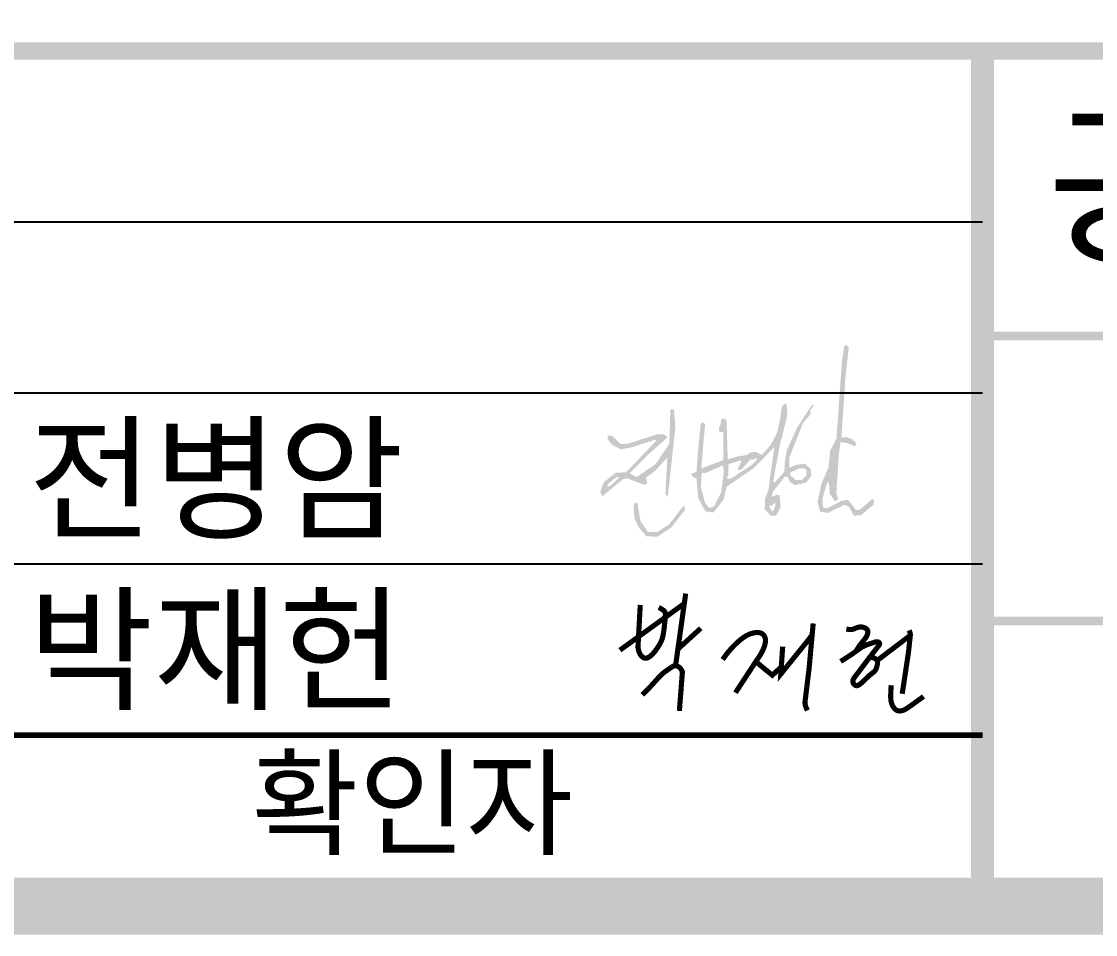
# Model space of a CAD drawing. Header units: millimetres. Extents: x 8286 to 10304, y 723 to 2148.
# Drawn here: x 9623.6 to 9714, y 768.2 to 845.1 of the extents above; entities that cross this region are included whole.
import ezdxf
from ezdxf.enums import TextEntityAlignment as Align

# ---------------------------------------------------------------- set-up
doc = ezdxf.new("R2010")
doc.units = ezdxf.units.MM
for name, color, linetype in [('CX-BORD', 3, 'Continuous'), ('CX-BORD-LIN1', 4, 'Continuous'), ('CX-BORD-LIN2', 3, 'Continuous'), ('CX-BORD-TEX2', 7, 'Continuous'), ('CX-BORD-TEX3', 6, 'Continuous')]:
    doc.layers.add(name, color=color, linetype=linetype)
doc.styles.add('TB_TEXT', font='DotumChe.ttf')
doc.styles.add('TB_WBTXT', font='H2GTRE.TTF')
doc.styles.add('TB_WMTXT', font='DotumChe.ttf')

# ---------------------------------------------------------------- blocks, each defined once
blk = doc.blocks.new('CXBLKA1-KHCA')
at = {"layer": 'CX-BORD-TEX3'}
h = blk.add_hatch(color=256, dxfattribs=at)
h.paths.add_polyline_path([(561.1762670798278, 19.68110483019377), (561.1459455163603, 19.62868491197991), (561.0689864678301, 19.11913372425295), (560.8765887647999, 16.40793686069071), (560.6553315207016, 15.97529907398429), (560.5976121117469, 15.38883448523681), (560.3474951631712, 14.81198410296157), (560.2128168690955, 14.17744864902451), (560.2993958191182, 13.84095259269728), (560.5687525706787, 13.79288172750767), (561.1651853193451, 14.08130691864529), (561.3094835149133, 14.01400764051121), (561.4922613164512, 13.69673999712847), (561.7327583635345, 13.71596832648715), (562.1752730151403, 14.08130691864529), (562.1992967868034, 14.24105251513007), (562.1297877285729, 14.28074841699359), (561.6994939632064, 13.91356165909925), (561.5637858641502, 13.89040579993134), (561.2890598120421, 14.24766849877399), (561.0507431343425, 14.21789657237635), (560.5377004045346, 13.94994956914082), (560.4019924688878, 13.97972149553846), (560.3854427086812, 14.28405632522974), (560.5277706791383, 14.80010254794067), (560.5906597025588, 14.88280225990386), (560.613829334166, 14.80671853158459), (560.640308983178, 14.47591968373182), (560.8091166026471, 14.2212045641983), (560.8885555496834, 14.21789657237635), (560.9348948128976, 14.30059628433954), (560.872005789477, 14.4924596428416), (560.9613744619097, 15.8553507689446), (561.0182601569622, 16.26882383509001), (561.2041425705003, 16.25453367150982), (561.4145370224871, 16.18104143749134), (561.5146274648641, 16.12183936705304), (561.5759073975765, 16.24432642375052), (561.4002383878617, 16.39539380760836), (561.2061853493105, 16.45459587804665), (561.050942820424, 16.4362228822314), (561.194842460875, 18.59868395057286), (561.3098770043441, 19.59860463754732), (561.2338337011505, 19.67391319111024)])
h.paths.add_polyline_path([(559.573842977996, 15.35714794238794), (559.5057175057334, 15.3242793290836), (559.2285174378516, 15.19045703418723), (559.2872463890421, 15.09185119427417), (559.4446395468319, 14.94629019249777), (559.6607616558123, 14.9439424344046), (559.8181548136021, 15.10593774283318), (559.8181548136021, 15.31723605480409), (559.7053955802804, 15.36419121666746)], flags=16)
h.paths.add_polyline_path([(558.6663516051519, 14.102377479148), (558.6121471287794, 14.03139307003943), (558.5467278768092, 14.06314923986393), (558.5224292508177, 14.01084492081848), (558.5859794279913, 13.89129214380845), (558.6401839043639, 13.84085580033501), (558.6887809929378, 13.91931236248896), (558.7355091701244, 14.0706213093235), (558.7317708571221, 14.1714939962704)], flags=16)
h.paths.add_polyline_path([(557.2835540866917, 15.56251107709735), (557.0917384473461, 15.50851063489515), (557.0809320314195, 15.10080682818818), (557.0512141016553, 15.08730671763763), (557.0458108119874, 14.97930574964746), (557.1673840124688, 14.99550584887379), (557.9373482146852, 15.50041050169617), (558.0994459242667, 15.68941221657542), (558.018397069476, 15.70561239938757), (557.9724692707081, 15.65971200679855), (557.8617026495624, 15.67321211734909), (557.5753299312563, 15.34920912979278), (557.4537567307749, 15.28170849345425), (557.4024258057484, 15.33300894698064), (557.5510152911601, 15.60841155327216), (557.4888777867978, 15.63271170211166)], flags=16)
h.paths.add_polyline_path([(556.1401992989491, 15.09517172396689), (556.1610983592766, 15.20308643140622), (556.2795267490867, 15.19264305374756), (556.8960509896556, 15.45720817530945), (556.9273995801467, 15.22745428474785), (556.8333536452642, 14.51034357811134), (556.5790808730983, 14.02298676203642), (556.4153711314424, 13.96728877571881), (556.269077218923, 14.13786366552432), (556.1262665375945, 14.68439956594113)], flags=16)
h.paths.add_polyline_path([(556.2741548339914, 16.89946836980049), (556.1627649700346, 16.9902198187815), (556.1097841019916, 16.88961569302634), (556.0197163648642, 15.95770392767114), (555.9667354968213, 15.2428853109816), (555.7760039143213, 15.15287108880141), (555.8819658138161, 15.02049725232133), (555.9614372792896, 15.03638214947668), (556.0303126365181, 14.30038364205142), (556.2793231411835, 13.85031261473627), (556.5654205149335, 13.80795300043636), (556.9203930825029, 14.26331893774611), (557.0210569278754, 14.71338996506124), (557.9694162960252, 15.35937425030633), (558.700553811063, 16.10596266130659), (558.5363128259935, 14.97813763802142), (558.4939280661955, 14.6074909293115), (558.3720718409241, 14.30038364205142), (558.3614755692699, 13.92444193976111), (558.5628032600149, 13.69675897110622), (558.7588328966373, 13.70205396468661), (558.9177758275843, 13.98268645121635), (558.8859873394404, 14.41157767138156), (558.7853234940679, 14.4327574785315), (558.689957702818, 14.39039786423159), (558.6414410115864, 14.35458260054067), (558.6244340323485, 14.40825697451723), (558.6494970867277, 14.5433374029517), (559.0230515717137, 15.00237844093931), (559.0333774010886, 15.0513270406681), (559.1506689528711, 15.07023381543462), (559.241475463137, 14.88872882782745), (559.4104762323183, 14.76898597669665), (559.8083824512962, 14.85135460528592), (559.9943106194193, 15.09394995025401), (559.9684872218832, 15.34170688585757), (559.7722297927912, 15.52236297602831), (559.4365262784593, 15.47590857672322), (559.2247748762094, 15.37267651325625), (559.2196103274295, 15.72366551232679), (559.7021893277379, 16.94984871078452), (559.9583370574326, 17.24713391367511), (559.9583370574326, 17.39577647332752), (560.0939322407094, 17.58400125814851), (560.0022913629047, 17.56409120296359), (559.5042432276417, 16.79755228124873), (559.1402351099938, 16.00644113889885), (559.068846028548, 15.62422665628029), (559.0484491247909, 15.23691603071161), (558.7119007847291, 14.85979777462894), (558.6558092585444, 14.88527874013685), (558.8845664961675, 16.14445743515106), (559.1496228069674, 17.20798349277558), (559.1324728446516, 17.59077078891638), (559.0581566136318, 17.63647676092276), (558.9552571665553, 17.51078544238745), (558.9152406967578, 17.17941729161625), (558.8066247045156, 16.63665921883179), (558.5779591394717, 16.19102626342331), (558.2635442530765, 15.83109191149282), (558.0177288891259, 15.94535679971589), (557.8004967412322, 15.89393765434628), (557.7604802714347, 15.83109191149282), (557.4060487518327, 15.77395950917418), (557.0630506493809, 15.67112113484914), (557.0230341795834, 17.04229945918288), (556.9315679862477, 17.10514511845054), (556.8286685391712, 17.08229217424025), (556.8172352854303, 16.92232139759659), (556.7543523081513, 16.79662999547545), (556.7543523081513, 16.64237247578082), (556.9029847701911, 16.63094596188277), (556.9087014787661, 15.64826819063884), (556.1369556256924, 15.351179497976), (556.2284218190282, 16.46526192829007)])
h.paths.add_polyline_path([(553.8268071201859, 14.15042059385032), (553.8991676695161, 14.13900202060375), (554.0019957067584, 13.50717474675136), (554.2647788317307, 13.12655583356601), (554.5999223426244, 13.12655583356601), (555.0188516495368, 13.39679526109174), (555.4492063665468, 13.96772358907687), (555.5444177360725, 14.05526592824334), (555.5634599772958, 13.90301831281771), (555.0797869521787, 13.27880344899163), (554.5961139270617, 12.95908356525938), (554.207652108061, 12.9743083017262), (553.9220183263024, 13.31686533195158), (553.792531053302, 13.60994182238465), (553.7582549864184, 14.06287825468383)])
h.paths.add_polyline_path([(553.0075282994576, 14.93907289257209), (552.9887055168331, 14.91684107447936), (552.8501018061843, 14.79200065943977), (552.8415460256113, 14.70991379859946), (552.9459266139672, 14.73898619539435), (553.2590685424447, 15.04681190264913), (553.2299789211778, 15.06904372074185), (553.1238871113435, 15.01944958784041)], flags=16)
h.paths.add_polyline_path([(552.8498210691237, 16.38665675057467), (552.8546288955499, 16.50547999067794), (553.0065748065884, 16.50101366676914), (553.0602027751902, 16.44741752910615), (553.312701086505, 16.20623486782975), (553.5696684769077, 16.22410024705076), (554.6198829437319, 16.56130929029534), (554.8321603602999, 16.54567707302873), (554.9505889135193, 16.45635017692375), (554.8567398867615, 16.35809054941534), (554.302584211209, 15.86679257904498), (553.624000085663, 15.18316676385372), (553.8710601377342, 15.05513763393601), (554.5390372066167, 15.51238466978912), (555.0148564572216, 16.22568996547762), (555.0514580008871, 17.42367716430677), (555.1795631586025, 17.42367716430677), (555.2253151290367, 16.77438639178423), (554.9599542234281, 14.35097721042422), (554.8776008727377, 14.4515715566402), (554.9416535333, 15.73186319016029), (554.5207365164887, 15.27461615430717), (554.2004733770865, 15.03684772241101), (554.237074920752, 14.82651407421654), (554.1547215700615, 14.77164442322731), (553.5324963082039, 15.00941293870928), (553.4043911504887, 14.98197807142176), (552.6632109942751, 14.37841199412595), (552.5900080703534, 14.53387599133115), (552.7181132280687, 14.87223876944329), (553.1298799815206, 15.20145667537872), (553.4958947645384, 15.21974650331793), (554.5481876333854, 16.31713935593109), (554.5115860897199, 16.36286405115782), (553.7063534363533, 16.09766083555995), (553.3128873730295, 16.0245012730457), (553.0017748238054, 16.1891102260134)])
at = {"layer": 'CX-BORD-LIN1', "const_width": 2}
blk.add_lwpolyline([(796, -2.273736754432321e-12), (0, 0), (0, 553.9999999999997), (795.9999999999998, 553.9999999999997)], close=True, dxfattribs=at)
at = {"layer": 'CX-BORD-LIN1'}
for points, const_width in [([(796, 30.00000000000098), (0, 29.99999999999869)], 0.6), ([(566, 1.175719569444789e-12), (566, 30.00000000000032)], 0.8), ([(566, 1.520400558924218e-13), (566, 30.00000000000031)], 0.6), ([(566, 6.000000000000252), (270, 5.9999999999993)], 0.2)]:
    blk.add_lwpolyline(points, dxfattribs=dict(at, const_width=const_width))
at = {"layer": 'CX-BORD-LIN2'}
for points in [[(566, 24.00000000000025), (270, 23.9999999999993)], [(566, 18.00000000000136), (270, 18.00000000000041)], [(566, 12.00000000000136), (270, 12.00000000000041)]]:
    blk.add_lwpolyline(points, dxfattribs=at)
at = {"layer": 'CX-BORD-LIN2', "const_width": 0.3}
for points in [[(686, 19.99999999999755), (566, 19.99999999999739)], [(796, 9.999999999997726), (566, 9.9999999999974)]]:
    blk.add_lwpolyline(points, dxfattribs=at)
at = {"layer": 'CX-BORD-TEX3', "const_width": 0.1800000099812368}
for points in [[(555.5889156895862, 10.96435060604892), (555.2332396379131, 8.429593160482568)], [(553.2817665414984, 8.978111480285975), (555.5400935350624, 10.6140066952172)], [(553.9951493160186, 10.56562832550446), (553.9146195214851, 9.079695154239403), (553.9183685784444, 9.05910849927352), (553.9222167798505, 9.038540184857652), (553.9262633757387, 9.018010060328038), (553.9306076797145, 8.997540989944923), (553.9353487284604, 8.977160337056944), (553.9405844894789, 8.956901371722438), (553.9464104741344, 8.936804496562786), (553.9529177050279, 8.91691796683483), (553.9601897734753, 8.89729861757553), (553.968299575761, 8.878010849959196), (553.9773055282346, 8.859125282829723), (553.9872480811316, 8.84071595745229), (553.9981470621422, 8.822856579961467), (554.010000011396, 8.805615416607566), (554.0227797898767, 8.789049394832205), (554.0364660031698, 8.773224212399896), (554.051059960191, 8.758232537114623), (554.0665792836805, 8.744201888646444), (554.0830517449356, 8.731305154734969), (554.1005058906737, 8.719774472130325), (554.1189542366553, 8.70991727531839), (554.1383630520938, 8.702128890504923), (554.1586035753205, 8.6968862135069), (554.1793913758154, 8.694686705300796), (554.2002755610881, 8.695663999863996), (554.2208473141652, 8.699420903616215), (554.2408719353186, 8.705462271736565), (554.2602549964938, 8.713330217953285), (554.278987304431, 8.722646479214404), (554.2971032208732, 8.733113704419907), (554.3146560223247, 8.7445017747483), (554.3317052742711, 8.756631945241338), (554.3483112380488, 8.769363112307133), (554.3645324845054, 8.782580991722739), (554.3804036961153, 8.796217192251447), (554.3959222798874, 8.810253443265196), (554.4110852937226, 8.824673080827438), (554.4258935161486, 8.839456868441289), (554.4403516047385, 8.854583288277013), (554.4544681907935, 8.870028938759447), (554.4682558408965, 8.88576895578774), (554.4817308998825, 8.901777439644889), (554.4949132285544, 8.918027863819248), (554.5078258548235, 8.934493445045177), (554.5204945604562, 8.95114746038928), (554.5329474264652, 8.967963503174929), (554.5452143581276, 8.98491567518397), (554.5573266082063, 9.00197871826424), (554.5693163124013, 9.019128091687548), (554.5812157852631, 9.03634051231677), (554.5930360740674, 9.053607417441185), (554.6047577272327, 9.070941427034654), (554.616358782652, 9.088356337986284), (554.6278170752773, 9.105865508983356), (554.6391100394828, 9.12348174643887), (554.6502146177006, 9.141217315361814), (554.6611071438308, 9.159083876652971), (554.6717632480866, 9.177092416644541), (554.6821577797743, 9.195253158697255), (554.6922647508034, 9.213575455632622), (554.7020573042171, 9.232067662345457), (554.7115077124761, 9.250736988844096), (554.7205874114295, 9.26958933483877), (554.729267075825, 9.288629107929978), (554.7375167431744, 9.307859029893393), (554.7453059926627, 9.327279938730157), (554.7526091707912, 9.346888786454315), (554.7594362540401, 9.366668494807186), (554.7658132943977, 9.386597915388506), (554.7717670190684, 9.406657926588764), (554.7773245145725, 9.426831362968755), (554.7825130303243, 9.447102894988006), (554.7873598242074, 9.46745883956794), (554.7918921094458, 9.487887180828352), (554.7961369565453, 9.508377220434), (554.8001213112727, 9.528919542611789), (554.803872013719, 9.549505845814224), (554.8074158548477, 9.570128802526256), (554.810779661653, 9.590781923626878), (554.8139904098132, 9.611459425995804), (554.8170753355005, 9.632156023038647), (554.8200558340393, 9.652867892898598), (554.8229378338435, 9.673593688926871), (554.8257252136461, 9.6943324475684), (554.8284222496075, 9.715083128535866), (554.8310336059292, 9.735844760692657), (554.8335642897871, 9.7566163732223), (554.8360196138235, 9.777397020075682), (554.8384051511819, 9.798185783870963), (554.8407266871434, 9.818981780695708), (554.8429901686029, 9.839784163366517), (554.8452016518202, 9.860592123626361), (554.8473672505713, 9.881404893235981), (554.8494930851809, 9.902221744235817), (554.8515852338312, 9.923041988422142), (554.8536496869417, 9.9438649761247), (554.8556923053691, 9.964690094489583), (554.8577187831177, 9.985516765587477), (554.8597346147578, 10.00634444411446), (554.8617450680101, 10.02717261519467), (554.8637551613062, 10.04800079216841), (554.8657696464286, 10.0688285144239), (554.8677929958865, 10.08965534540368), (554.8698293968698, 10.11048089195867), (554.8718788879412, 10.13130554140264), (554.8738480390091, 10.15213787994765), (554.8755484971914, 10.1729937035667), (554.8767798574625, 10.19388212354863), (554.8773207814445, 10.21479920458989), (554.876915504399, 10.23571832968048), (554.8752610496374, 10.2565741731629), (554.8719996243815, 10.27723703141567), (554.8667281237938, 10.29747642360928), (554.8590469834742, 10.31692379500203), (554.8486690806383, 10.33507005637114), (554.8355764290679, 10.35136546159231), (554.8204214199939, 10.36578001803321), (554.8041364687231, 10.3789155790688), (554.787332217056, 10.39138378048267), (554.7701954033471, 10.4033907070658), (554.7527216057058, 10.41490161917648), (554.7349078881086, 10.42587892755876), (554.7167555530757, 10.43628655642863), (554.69827047384, 10.44609090046617), (554.6794652994065, 10.45526645832763), (554.66040102885, 10.46389190054799), (554.6411729823155, 10.47214668748677), (554.6411729823155, 10.47214668748677)], [(556.1179580801688, 9.746059589680613), (555.3155756184858, 9.016367948406355)], [(560.0604019243835, 9.916356367127833), (560.0238043161005, 9.51559589233841), (559.9159503822518, 8.334546207650078), (559.8531209397477, 7.818422636566197), (559.7902914972435, 7.302299065467764), (559.789768671915, 7.298746157651863), (559.7892463046153, 7.295193182256867), (559.7887248536861, 7.291640072562245), (559.7882047777455, 7.288086760974352), (559.7876865361757, 7.284533181180109), (559.7871705892246, 7.280979267230236), (559.786657398239, 7.277424953990362), (559.7861474258459, 7.273870177155572), (559.7856411362297, 7.270314873541452), (559.7851389953064, 7.26675898115684), (559.7846414709272, 7.263202439436668), (559.7841490331336, 7.259645189329262), (559.783662154339, 7.256087173558285), (559.7831813094961, 7.252528336724595), (559.782706976366, 7.248968625509974), (559.7822396356858, 7.245407988895408), (559.7817797755049, 7.241846410757375), (559.7813278754181, 7.238283786089255), (559.7808844297904, 7.234720099102219), (559.7804499331467, 7.231155309865812), (559.7800248839046, 7.22758938172376), (559.7796097845564, 7.224022281555904), (559.7792051418144, 7.22045398001103), (559.7788114667926, 7.216884451739702), (559.7784292750655, 7.21331367561254), (559.7780590869368, 7.209741635040359), (559.7777014274177, 7.206168318236109), (559.7773568264308, 7.20259371843315), (559.7770258188827, 7.1990178342636), (559.7767089447368, 7.195440669947516), (559.7764067490932, 7.191862235758549), (559.7761197822181, 7.18828254818402), (559.7758485996162, 7.184701630361474), (559.775593762002, 7.181119512311511), (559.7753558353286, 7.177536231447107), (559.7751353907076, 7.173951832762782), (559.7749330044096, 7.17036636931482), (559.7747492577471, 7.166779902570511), (559.7745847369949, 7.163192502742845), (559.7744400331865, 7.159604249227073), (559.774315742048, 7.156015231066363), (559.7742124636641, 7.152425547184635), (559.7741308023758, 7.148835306968635), (559.7740713663368, 7.145244630558977), (559.774034767375, 7.141653649344903), (559.7740216204472, 7.138062506328083), (559.7740325434058, 7.134471356559175), (559.7740681563662, 7.13088036751617), (559.7741290813935, 7.12728971958461), (559.7742159417901, 7.123699606334071), (559.7743293615711, 7.120110234983827), (559.7744699647662, 7.116521826708436), (559.7746383747651, 7.112934617074302), (559.7748352134874, 7.109348856287056), (559.7750611005974, 7.105764809497146), (559.7753166525652, 7.102182757061769), (559.7756024818589, 7.098602994923226), (559.7759191957664, 7.095025834594367), (559.7762673955001, 7.091451603420523), (559.7766476749964, 7.087880644739585), (559.7770606198753, 7.084313317852889), (559.7775068060653, 7.080749998083434), (559.7779867987117, 7.077191076674012), (559.7785011507947, 7.073636960714452), (559.7790504018774, 7.070088072937892), (559.7796350766437, 7.06654485142974), (559.7802556835957, 7.063007749292979), (559.7809126408245, 7.059477220183567), (559.7816056458757, 7.055953589395017), (559.7823339952372, 7.052437071233385), (559.7830969636632, 7.048927900944932), (559.7838938230486, 7.045426270789562), (559.7847238398606, 7.04193235144669), (559.7855862764552, 7.0384462928738), (559.7864803925256, 7.034968224713907), (559.7874054462152, 7.031498256804866), (559.7883606954272, 7.028036479776006), (559.7893453987924, 7.024582965673858), (559.7903588167753, 7.021137768529684), (559.7914002125324, 7.01770092508707), (559.7924688528071, 7.014272455369451), (559.7935640086432, 7.010852363465915), (559.7946849561192, 7.007440638069625), (559.7958309878957, 7.004037221220301), (559.7970013721567, 7.000642131646259), (559.7981954124841, 6.997255289224654), (559.7994124105169, 6.993876627991654), (559.8006516753737, 6.990506070138167), (559.8019125238714, 6.987143526388195), (559.8031942808518, 6.983788896726423), (559.8044962793062, 6.980442070936647), (559.8058178605786, 6.977102929198395), (559.8071583744602, 6.973771342639907), (559.8085171792043, 6.970447173905654), (559.8098936416352, 6.967130277563797), (559.8112871370756, 6.963820500761017), (559.8126970493101, 6.960517683571766), (559.8141227705635, 6.957221659463926), (559.8155637013549, 6.953932255793575), (559.8170192504328, 6.95064929413968), (559.818488834542, 6.947372590755208), (559.819971878205, 6.944101957178304), (559.82146781405, 6.940837199461043), (559.8229760818283, 6.937578120163039), (559.8244961287126, 6.934324517580194), (559.8260274089478, 6.931076186355881), (559.8275693835892, 6.927832917626461), (559.8291215203133, 6.924594499443288), (559.83068329309, 6.92136071684547), (559.8322541819796, 6.918131352354635), (559.8338336727973, 6.914906185843961), (559.8354212569027, 6.911684995032942), (559.8370164308797, 6.908467555516495), (559.8386186962159, 6.905253641012337), (559.8402275590558, 6.902043023535612), (559.8418425298948, 6.898835473500753), (559.8434631233029, 6.895630759954315), (559.8450888575096, 6.892428650633178), (559.8467191721281, 6.889229073068805), (559.8483537608915, 6.886031461424523), (559.8499921374821, 6.882835609252311), (559.8516336818136, 6.87964157346471), (559.8532780036765, 6.8764489660349), (559.8549246373293, 6.873257549635696), (559.8565731185879, 6.870067086488802), (559.8582229845267, 6.866877338510335), (559.8598737731515, 6.863688067238058), (559.8598737731515, 6.863688067238058)], [(561.2238201921061, 9.719053263495539), (561.2238201921061, 9.719053263495539), (561.236752976816, 9.716599194285322), (561.2496973077939, 9.714206800763009), (561.2626584883908, 9.711907669199377), (561.2756413314708, 9.709734255051103), (561.2886498132864, 9.707720175759846), (561.3016868613774, 9.705900446653345), (561.3147540156567, 9.704311690027339), (561.327851042566, 9.70299227871476), (561.3409754845122, 9.701982386318946), (561.3541221463236, 9.701323903831167), (561.3672825314277, 9.701060173417886), (561.3804442570979, 9.7012354841969), (561.3935905006508, 9.701894274603205), (561.4066995547325, 9.703079999915303), (561.41974459678, 9.704833655395873), (561.4326939160526, 9.707191384888233), (561.4455207954086, 9.710144743523074), (561.4582163275406, 9.713620632169864), (561.4707817596716, 9.717541577843463), (561.4832256792213, 9.721833121667828), (561.4955622409104, 9.72642470408357), (561.5078094611015, 9.731249745465561), (561.5199881806182, 9.736245372939834), (561.5321209095198, 9.741351697284358), (561.5442313023302, 9.746511085231418), (561.5563431021799, 9.751667065076276), (561.5684800265151, 9.756763578286723), (561.580665012312, 9.761743980557753), (561.592919665454, 9.76655022162197), (561.6052635512094, 9.771122130197568), (561.6177133179369, 9.775396899432621), (561.6302816199384, 9.779308880718986), (561.642975839997, 9.78278982852828), (561.6557964091551, 9.785770953963606), (561.6687301875206, 9.788214447001906), (561.6817545625452, 9.79011711208625), (561.6948465545281, 9.791478887763901), (561.7079834771646, 9.792301157398128), (561.7211430477325, 9.792586652747218), (561.7343033899449, 9.7923393580528), (561.7474432365632, 9.791564418770236), (561.7605419330937, 9.790268044041682), (561.7735795093829, 9.78845741482985), (561.7865367254924, 9.786140595180427), (561.7993951079332, 9.783326447995591), (561.8121369775834, 9.780024556118974), (561.8247454709415, 9.776245148382827), (561.8372045556896, 9.771999030937536), (561.8494990420002, 9.7672975232814), (561.8616145899211, 9.76215239853957), (561.8735359351556, 9.756572121793965), (561.885234442874, 9.750538864692885), (561.896668733352, 9.744019007495467), (561.9077859102615, 9.73697254372712), (561.9185182805593, 9.729353386002572), (561.9287788534273, 9.721110620953937), (561.9384561907498, 9.712191321097293), (561.9474090918227, 9.702546317199108), (561.9554631438293, 9.69214050047924), (561.9624131844755, 9.680968790194697), (561.9680381790456, 9.669076382949811), (561.9722037623867, 9.656597125892972), (561.9749837394409, 9.643736438428846), (561.9765170918179, 9.630666931548717), (561.9769567555265, 9.617513985354549), (561.9764492202664, 9.604362675581456), (561.9751249212129, 9.591267761508448), (561.9730955263874, 9.578262999271487), (561.9704547292565, 9.565368145962225), (561.967280426841, 9.55259389029709), (561.9636372033053, 9.539945169318912), (561.9595785029958, 9.52742341173473), (561.9551380196351, 9.515031807629953), (561.9503281490249, 9.502778904828688), (561.9451613048439, 9.490672255221966), (561.9396517930143, 9.478717632951543), (561.9338155725197, 9.466919003297903), (561.927669984754, 9.455278502656824), (561.9212333930407, 9.4437963175111), (561.9145249184874, 9.432470795665381), (561.9075641600646, 9.421298522323582), (561.9003709519163, 9.410274441772003), (561.892965157436, 9.39939200129777), (561.8853665029017, 9.388643307723783), (561.8775944512524, 9.378019288498422), (561.8696681135768, 9.367509850267766), (561.8616061955761, 9.35710403037558), (561.8534269747468, 9.346790137725861), (561.8451483038659, 9.336555881305344), (561.8367876365226, 9.326388485856683), (561.8283620699729, 9.316274794513106), (561.8198884031369, 9.306201361552326), (561.8113832034139, 9.296154533712638), (561.8028628825048, 9.286120525571846), (561.7943437760475, 9.276085489352795), (561.7858422259885, 9.266035582473364), (561.7773746624805, 9.25595703511101), (561.7689576833288, 9.245836220823207), (561.7606081282354, 9.235659732392037), (561.7523425391335, 9.225414950789514), (561.7441672914426, 9.215097940930377), (561.7360799442174, 9.204711873822475), (561.7280776294863, 9.194260009778759), (561.7201575186334, 9.183745713551275), (561.7123166346789, 9.173172201069633), (561.7045519249875, 9.162542621804846), (561.6968602689665, 9.151860059540581), (561.6892384844612, 9.14112753228585), (561.6816833337577, 9.130347993119017), (561.6741915293458, 9.119524331191883), (561.6667597391859, 9.108659373417709), (561.6593845746172, 9.097755860926213), (561.6520626588679, 9.08681654641589), (561.6447905410166, 9.075844063288628), (561.6375647557577, 9.064841011011254), (561.630381814655, 9.053809940243468), (561.6232382086162, 9.042753355078844), (561.6161304098712, 9.031673715329475), (561.6090548759455, 9.020573441968395), (561.6020080510932, 9.009454919778022), (561.5949863685307, 8.99832050126463), (561.587986252234, 8.987172510558253), (561.5810041186339, 8.976013247239848), (561.5740363780349, 8.964844990488587), (561.5670794361283, 8.953670002981767), (561.5601296950988, 8.942490535042111), (561.5601296950988, 8.942490535042111)], [(556.8861587173085, 8.648458253268132), (556.8861587173085, 8.648458253268132), (556.8991865335918, 8.666945104963474), (556.9122363473796, 8.685416434800231), (556.9253191355454, 8.703864423263099), (556.9384458482962, 8.722281181249514), (556.9516273988336, 8.740658727339564), (556.964874652105, 8.758988965575213), (556.9781984121144, 8.777263664229054), (556.9916094077851, 8.795474435009623), (557.005118257315, 8.813612687775844), (557.0187355245359, 8.83166971227513), (557.0324715929162, 8.849636519440196), (557.046336702653, 8.867503921410048), (557.0603380541941, 8.885264758336803), (557.0744753268443, 8.9029175964057), (557.0887469855368, 8.920461965764503), (557.1031514703716, 8.937897444014766), (557.1176871982168, 8.955223655979012), (557.1323525647529, 8.97244027380259), (557.1471459462334, 8.98954701650257), (557.1620657268356, 9.006543678591356), (557.1771102091877, 9.023430025899529), (557.1922777398283, 9.040205936220104), (557.2075666359594, 9.056871312928365), (557.2229752044002, 9.073426104175837), (557.2385017433623, 9.089870302162694), (557.2541445440436, 9.106203942512025), (557.2699018923956, 9.122427103440373), (557.2857720706086, 9.138539904971935), (557.3017533587915, 9.154542508123654), (557.3178440363988, 9.170435113973895), (557.3340423837215, 9.186217962658361), (557.3503466833715, 9.20189133246788), (557.3667552215336, 9.217455538858871), (557.3832662930797, 9.232910932998152), (557.3998805720619, 9.248255359208656), (557.4166056020838, 9.26347898527058), (557.4334500931725, 9.278570318634252), (557.4504226124916, 9.293517514506334), (557.4675315456477, 9.308308308328947), (557.4847851830125, 9.322930062098408), (557.50219157472, 9.337369616386809), (557.5197585790372, 9.351613317714168), (557.5374938161183, 9.365646971734918), (557.555404631297, 9.379455813944901), (557.5734980516133, 9.39302448500132), (557.5917807350122, 9.406337011499659), (557.6102589122236, 9.419376793924698), (557.6289383209585, 9.4321266027506), (557.6478241325674, 9.444568584669128), (557.6669208714009, 9.456684280634022), (557.6862323274543, 9.46845465784611), (557.7057614631774, 9.479860157265307), (557.7255103158602, 9.490880759268862), (557.7454798974575, 9.50149606857633), (557.7656700943405, 9.511685420856907), (557.7860801868007, 9.521426778733826), (557.8067105410153, 9.530692410549477), (557.8275603023501, 9.53945301276292), (557.8486264613091, 9.547679556282333), (557.8699036393662, 9.555343600902802), (557.8913840951861, 9.562417724515058), (557.9130576314999, 9.568875924578265), (557.9349116268857, 9.574694064922028), (557.9569311255398, 9.579850319754428), (557.9790990002873, 9.584325599712997), (558.0013961887087, 9.58810393762144), (558.0238019971437, 9.5911728134339), (558.0462944637181, 9.593523398590719), (558.0688516191656, 9.595140384069623), (558.0914517439667, 9.595954076979638), (558.1140660121598, 9.595865435748806), (558.1366529364311, 9.594759216120679), (558.1591533974713, 9.592502045950482), (558.1814838995995, 9.588941561287015), (558.2035279756963, 9.583907977135482), (558.2251263061114, 9.577220326911288), (558.2460676948829, 9.568700408879181), (558.2660856940199, 9.558197216039503), (558.2848685900024, 9.545621323002365), (558.3021256590362, 9.5310211889406), (558.3177581334819, 9.514690669293145), (558.3317612148674, 9.496941138127681), (558.3441560976278, 9.47803206498395), (558.3549692526501, 9.458175100411268), (558.3642187948496, 9.437542738039724), (558.3719054096507, 9.416278256390456), (558.3780056946268, 9.394505569503622), (558.3824745960517, 9.372340694866239), (558.385334506456, 9.349910793822005), (558.3866824844079, 9.327338847880696), (558.3866432370194, 9.304726033583961), (558.3853568659904, 9.282149154572494), (558.3829692209108, 9.25966147845213), (558.3796251432357, 9.237295516107793), (558.375464551689, 9.215066528613193), (558.370620874455, 9.192975961380967), (558.3652131622364, 9.171016453106517), (558.3592901342051, 9.149190275751266), (558.3528682066606, 9.127505630672772), (558.3459647189445, 9.105969388586914), (558.3385980055825, 9.084587166023653), (558.3307871336435, 9.063363139353555), (558.3225517406024, 9.042300175565856), (558.3139118454999, 9.021399853892603), (558.3048876829923, 9.000662525427856), (558.2954995557882, 8.980087385028696), (558.28576770614, 8.959672551278004), (558.2757122071996, 8.939415151685921), (558.2653528732842, 8.919311410263276), (558.2547091886152, 8.899356734673006), (558.2438002529886, 8.879545801649897), (558.2326447429657, 8.859872638578622), (558.2212608868647, 8.840330700691652), (558.209666452072, 8.82091294253371), (558.1978787428668, 8.801611884027466), (558.1859146073036, 8.782419670092736), (558.1737904517356, 8.763328124765053), (558.1615222618127, 8.74432879915878), (558.1491256285369, 8.725413014278843), (558.1366157787777, 8.706571898608331), (558.1240076091633, 8.68779642112679), (558.1113157225552, 8.669077420210328), (558.0985544669454, 8.650405629039255), (558.0857379757724, 8.631771697687896), (558.0728802095616, 8.613166212944293), (558.0470960776727, 8.576002706871463), (558.0470960776727, 8.576002706871463), (557.3346576417168, 7.485338477035498)], [(558.9899815835231, 9.102231674954623), (558.9251399679486, 8.141913430528462), (559.8822771285629, 9.3257778422809), (560.0238043161005, 9.51559589233841)], [(562.3004788575997, 8.610682849491809), (563.4667055232856, 9.498051634738317)], [(563.4245270770696, 9.673316529627868), (563.4245270770696, 9.673316529627868), (563.425092065823, 9.671995732958408), (563.4256569101778, 9.670674874443307), (563.4262215378837, 9.669353923174299), (563.4267858763849, 9.668032848825192), (563.4273498536274, 9.66671161981833), (563.4279133969901, 9.665390205623794), (563.4284764338734, 9.664068575478836), (563.4290388915176, 9.66274669863526), (563.4296006971124, 9.66142454443218), (563.4301617775197, 9.660102082223261), (563.4307220595435, 9.658779281434931), (563.4312814697257, 9.657456111610031), (563.4318399343535, 9.65613254227685), (563.4323973795615, 9.654808543109198), (563.4329537311348, 9.653484083897297), (563.433508914575, 9.652159134445924), (563.4340628551361, 9.650833664705374), (563.4346154777156, 9.649507644742357), (563.4351667068765, 9.648181044769103), (563.4357164668543, 9.64685383505605), (563.4362646814477, 9.64552598607736), (563.436811274121, 9.644197468423613), (563.4373561678728, 9.64286825284546), (563.437899285316, 9.641538310268174), (563.4384405485978, 9.6402076117771), (563.4389798793779, 9.638876128646757), (563.4395171988506, 9.63754383235539), (563.4400524168448, 9.636210721709745), (563.4405854741997, 9.634876717139946), (563.4411162806862, 9.633541815284502), (563.4416447553738, 9.632205988523879), (563.4421708167645, 9.630869209485923), (563.4426943827709, 9.62953145108952), (563.4432153706946, 9.628192686500938), (563.4437336971966, 9.626852889206589), (563.4442492783417, 9.625512033013024), (563.4447620295102, 9.62417009198873), (563.4452718654281, 9.622827040667858), (563.4457787001081, 9.621482853831935), (563.4462824469081, 9.6201375066845), (563.4467830184074, 9.61879097482199), (563.4472803265232, 9.61744323426285), (563.4477742823726, 9.616094261418425), (563.4482647963521, 9.614744033194825), (563.448751778087, 9.613392526978373), (563.4492351364022, 9.612039720591952), (563.4497147793661, 9.610685592425966), (563.4501906141884, 9.609330121394692), (563.4506625473366, 9.607973286979927), (563.4511304843979, 9.606615069201894), (563.4515943301665, 9.6052554487502), (563.4520539885777, 9.603894406940185), (563.4525093627306, 9.602531925727476), (563.4529603548651, 9.601167987766189), (563.4534068663995, 9.599802576438037), (563.4538487978714, 9.598435675866881), (563.4542860489526, 9.59706727093328), (563.4547185184344, 9.595697347332703), (563.45514610433, 9.59432589163373), (563.4555687036843, 9.592952891234404), (563.4559862127714, 9.591578334449537), (563.4563985269485, 9.590202210496159), (563.4568055408015, 9.588824509653591), (563.4572071479995, 9.587445223103373), (563.4576032414404, 9.586064343132989), (563.4579937131637, 9.584681863077662), (563.4583784544591, 9.583297777393113), (563.4587573557726, 9.581912081699215), (563.4591303067934, 9.580524772809099), (563.4594971964832, 9.579135848743704), (563.4598579130468, 9.577745308804538), (563.4602123439979, 9.576353153617333), (563.4605603761663, 9.57495938516115), (563.460901895756, 9.573564006753827), (563.4612367882871, 9.572167023226598), (563.4615649387631, 9.570768440836787), (563.4618862316272, 9.569368267340565), (563.4622005507915, 9.567966512094813), (563.4625077797316, 9.56656318602802), (563.4628078014646, 9.56515830171304), (563.4631004987239, 9.563751873410752), (563.4633857538354, 9.562343917070052), (563.4636634489141, 9.560934450444279), (563.4639334658712, 9.559523493062102), (563.4641956864577, 9.558111066314837), (563.4644499923886, 9.556697193412788), (563.4646962653276, 9.55528189954532), (563.464934387084, 9.553865211837206), (563.4651642395108, 9.552447159334065), (563.4653857047449, 9.551027773206101), (563.4655986652285, 9.549607086573474), (563.465803003797, 9.54818513468092), (563.4659986037439, 9.546761954839553), (563.4661853489595, 9.545337586528717), (563.4663631239816, 9.54391207136689), (563.4665318141485, 9.542485453126233), (563.4666913056496, 9.541057777761694), (563.4668414856494, 9.53962909342556), (563.4669822423964, 9.538199450525667), (563.4671134653615, 9.536768901623532), (563.4672350452963, 9.535337501536219), (563.4673468743783, 9.533905307278133), (563.4674488462986, 9.532472378133775), (563.4675408564797, 9.531038775541333), (563.4676228020614, 9.529604563136331), (563.4676945820754, 9.528169806766186), (563.4677560976413, 9.526734574388342), (563.4678072519816, 9.525298935793785), (563.4678479505526, 9.523862963873057), (563.467878101306, 9.522426732549889), (563.4678976146022, 9.520990318163626), (563.4679064035224, 9.51955379897447), (563.4679043838403, 9.51811725520713), (563.4678914742906, 9.516680768919855), (563.4678675965404, 9.515244424004436), (563.4678326754072, 9.513808306084343), (563.4677866389027, 9.512372502471067), (563.4677294184364, 9.51093710207681), (563.467660948794, 9.509502195298069), (563.4675811683262, 9.50806787395743), (563.4674900190873, 9.506634231303565), (563.4673874467624, 9.505201361720196), (563.4672734009507, 9.5037693607552), (563.4671479233873, 9.502339286667507), (563.467010706692, 9.500908352197825), (563.4668620755763, 9.49947952986588), (563.4667055232856, 9.498051634738317), (563.4032771462296, 8.914373587609248), (563.1825012572078, 7.445464723783175)], [(561.0209191780157, 8.58258921878189), (561.0209191780157, 8.58258921878189), (561.0539878795605, 8.603258616432527), (561.0870393055009, 8.623955620317815), (561.120064794384, 8.644693975231007), (561.1530556568175, 8.665487355650498), (561.1860031978356, 8.686349361694397), (561.2188986039616, 8.70729342881134), (561.251733071949, 8.728332889291437), (561.2844977228594, 8.74948089742577), (561.3171836146282, 8.770750415769385), (561.34978173791, 8.79215418964634), (561.3822830134739, 8.813704721596537), (561.4146782908426, 8.835414245240486), (561.4469583486714, 8.85729469896944), (561.4791138968137, 8.879357699577326), (561.5111355800398, 8.901614515499773), (561.5430139838279, 8.924076040416935), (561.5747461497883, 8.946743800315403), (561.6064007430684, 8.969519909947508), (561.638091274406, 8.99224591200948), (561.6699317545788, 9.014761205467607), (561.702034984766, 9.03689992533657), (561.7345113150657, 9.05848709937311), (561.7674666196106, 9.07933498962268), (561.8009992297082, 9.099239970407893), (561.8351954843235, 9.117980445614762), (561.8701192383521, 9.135325907230822), (561.9057193503029, 9.151238526461043), (561.9418546082668, 9.165897153706851), (561.9783956151439, 9.17951448414135), (562.015230252109, 9.192317625649252), (562.0522625859373, 9.204538095054545), (562.0894101874144, 9.216404058704597), (562.1266007795418, 9.22813466449918), (562.1637688882399, 9.239936031164348), (562.2008529654338, 9.251998423798454), (562.2379639281496, 9.263973310236565), (562.2759278000738, 9.272742944416336), (562.3147875296852, 9.273310701853575), (562.351523107114, 9.260919063318966), (562.3811274457983, 9.235955815976581), (562.3907279414705, 9.199294715009842), (562.3764628143615, 9.163263541307629), (562.3542237644795, 9.13125707023903), (562.3301576794836, 9.100572054226745), (562.3060506308536, 9.06991897073351), (562.2819825842378, 9.039235221829244), (562.2579543539466, 9.008520325714585), (562.233966602005, 8.977773831760373), (562.2100198694241, 8.946995411253397), (562.18611453686, 8.916184863042531), (562.162250794994, 8.885342135177439), (562.1384286131722, 8.85446734726031), (562.1146477077052, 8.823560813190511), (562.090907510508, 8.792623062905136), (562.0672071396036, 8.76165486262073), (562.0435453733733, 8.730657232237377), (562.0199206300529, 8.69963145836266), (561.9963309547018, 8.668579101907767), (561.9727740153319, 8.637501998931498), (561.9492471100455, 8.606402253713554), (561.9257471859453, 8.57528222303847), (561.9022708707123, 8.544144492083092), (561.8788145163123, 8.512991841631106), (561.8553742535221, 8.481827207706033), (561.831946055572, 8.450653635587173), (561.808525807515, 8.419474229329012), (561.7851093787538, 8.388292100000058), (561.761692694439, 8.357110314416445), (561.7382651434307, 8.325922983665464), (561.7148354740855, 8.29474961127164), (561.6913942331446, 8.263584982265115), (561.6679381600331, 8.232431559688507), (561.6444642983768, 8.201291584624073), (561.6209700136167, 8.170167063184294), (561.597453000293, 8.139059760792975), (561.5739112801818, 8.107971203116563), (561.5503431924733, 8.076902682466994), (561.5267472928824, 8.045854603562134), (561.5034510156327, 8.01458239410897), (561.4818287911983, 7.982140587275012), (561.4639114102536, 7.947541671859312), (561.4526932999577, 7.910282470718471), (561.4516346388771, 7.871441698992953), (561.46137861679, 7.833784772763124), (561.4791483729421, 7.799145075066576), (561.5034561403952, 7.768737782792982), (561.5340664679313, 7.744764930331826), (561.5707150664819, 7.73224317066672), (561.609410568635, 7.734910884518854), (561.6458627029203, 7.748537676914225), (561.6794674011542, 7.76826790290545), (561.7108749027609, 7.791366559216499), (561.740796323116, 7.816371176649795), (561.7698539351911, 7.842378069526262), (561.7985398964008, 7.868795154772329), (561.826975300726, 7.895481747120016), (561.8552115053969, 7.922378983446492), (561.8833182183805, 7.949411423480001), (561.9113833460503, 7.976486877054072), (561.9395102873893, 8.003497846144114), (561.9678122380353, 8.030324989853057), (561.9964037879834, 8.056842739340595), (562.0253910288809, 8.082926711587447), (562.0548621350242, 8.10846198803813), (562.0848817365547, 8.133351866894031), (562.1154664668136, 8.157544499550227), (562.1462208443334, 8.1815222509573), (562.1763860939025, 8.206233259766691), (562.205090334304, 8.232617567143848), (562.2311647155655, 8.261586422620553), (562.2530015288501, 8.293846383337609), (562.2696951625837, 8.329056520767722), (562.282359524768, 8.365926083799081), (562.2925197078655, 8.403572518228998), (562.3015228457004, 8.441515436697614), (562.3092319941641, 8.479738634046612), (562.3141306253963, 8.518411707551081), (562.3141576398264, 8.557367853685378), (562.3065737068753, 8.595526174376232), (562.2890868790635, 8.630231260856476), (562.2633118633819, 8.659387522765996), (562.232288410574, 8.68293433438123), (562.1978616421909, 8.701173524397404), (562.1611058488195, 8.714094608683467), (562.1228341232779, 8.721409241650349), (562.0839527752757, 8.724232586897074), (562.0335382477422, 8.717515128951732)], [(558.0470960776727, 8.576002706871463), (558.6282035790352, 8.098550138408996), (558.9419723676035, 8.391204882321858)], [(554.0660188621039, 7.413317698442938), (554.0660188621039, 7.413317698442938), (554.0767420079862, 7.423800560016048), (554.0874633119163, 7.434285305058097), (554.0981818527869, 7.44477287430675), (554.1088967091634, 7.455264207233654), (554.1196069592622, 7.465760241767953), (554.130311680892, 7.476261913670555), (554.1410099513521, 7.486770156330408), (554.1517008473381, 7.497285900269731), (554.1623834449636, 7.507810072707457), (554.1730568195414, 7.518343597209991), (554.1837200456282, 7.52888739318189), (554.1943721970308, 7.539442375589374), (554.205012371305, 7.550009478970992), (554.2156395967538, 7.56058956468371), (554.2262529641082, 7.571183551186209), (554.2368515434716, 7.581792331223937), (554.2474344038853, 7.592416790950324), (554.2580006134083, 7.603057809402912), (554.2685492390735, 7.613716258241425), (554.2790793469173, 7.624393001151134), (554.2895900019937, 7.635088893537272), (554.3000802684544, 7.645804782030268), (554.310549209469, 7.656541504107395), (554.3209958874356, 7.667299887598006), (554.3314193639305, 7.678080750276081), (554.341818699824, 7.688884899496429), (554.3521929554188, 7.699713131627163), (554.3625411904793, 7.710566231729558), (554.3728624644061, 7.721444973077837), (554.3831558363815, 7.73235011676627), (554.3934203654496, 7.743282411243513), (554.4036551107417, 7.754242591861498), (554.4138591316366, 7.765231380569844), (554.4240314879714, 7.776249485333778), (554.4341712401872, 7.787297599872204), (554.4442774496199, 7.798376403090174), (554.454349190564, 7.809486560694154), (554.4643870418656, 7.820627370335956), (554.4743950920745, 7.83179496167179), (554.484377946668, 7.842985084902125), (554.4943402118004, 7.854193546514239), (554.5042864934219, 7.865416198833941), (554.5142213973302, 7.87664892995565), (554.5241495079752, 7.887887629603597), (554.5340754623537, 7.899128262415275), (554.5440038517406, 7.910366746214663), (554.553939280893, 7.921599008560975), (554.5638863548736, 7.932820961268249), (554.5738496790652, 7.94402849020446), (554.5838338591927, 7.955217444930554), (554.59384350093, 7.966383628514109), (554.6038832093907, 7.977522787153816), (554.6139575882114, 7.988630599920384), (554.6240712381475, 7.999702668497434), (554.634228755305, 8.0107345068933), (554.6444347287177, 8.021721531385651), (554.6546937372693, 8.032659050276948), (554.6650103459176, 8.043542254071895), (554.675389101161, 8.054366205640349), (554.6858345254293, 8.06512583071492), (554.6963511107022, 8.075815908796017), (554.7069433108188, 8.086431064304293), (554.717615532805, 8.09696575846067), (554.7283721267593, 8.10741428169024), (554.7392173745973, 8.11777074703025), (554.7501554770349, 8.128029084236573), (554.7611905395386, 8.138183035505449), (554.7723265562452, 8.14822615212654), (554.7835673926672, 8.158151793144157), (554.7949167665718, 8.167953125691952), (554.8063782274473, 8.177623127568609), (554.8179551343126, 8.187154592301908), (554.8296506322947, 8.196540136788485), (554.8414676277678, 8.20577221212045), (554.8534086795914, 8.214843254852553), (554.8654690567926, 8.223755071110304), (554.8776323745622, 8.232525895069216), (554.8898815101636, 8.241176538863897), (554.9021997238085, 8.249728529695517), (554.9145708248614, 8.258203849017832), (554.9269791521726, 8.26662457806708), (554.9394096000394, 8.27501261465261), (554.9518476176015, 8.283389409112374), (554.9642791994409, 8.291775729503229), (554.9766908726376, 8.300191456389825), (554.9890696846921, 8.308655407450374), (555.0014031956814, 8.317185191259), (555.01367967706, 8.325796947112053), (555.0259040570816, 8.334482618327115), (555.0381124015328, 8.343190807495944), (555.0503432435432, 8.351867387023617), (555.0626341270615, 8.360458664737621), (555.0750219700492, 8.368909455424387), (555.0875432309474, 8.377161140549674), (555.1002338644901, 8.385149676086826), (555.1131289420662, 8.392803490521715), (555.1262617701138, 8.400041282653206), (555.1396622739337, 8.406769835036926), (555.1533543554831, 8.412882148327867), (555.1673519272224, 8.418256505315753), (555.18165347835, 8.422757495874635), (555.196235504103, 8.426240458731286), (555.2110460692054, 8.428560867246802), (555.2260011475589, 8.42958926652102), (555.2409871777124, 8.42923118384681), (555.2558784850041, 8.427504572431303), (555.270574461101, 8.424540481773533), (555.2850024050638, 8.420464840539012), (555.2991089569839, 8.415385828145759), (555.3128527640508, 8.409393354606095), (555.3261988298543, 8.40256017955437), (555.3391140706588, 8.394943645758417), (555.3515636719674, 8.3865874802392), (555.3635077585129, 8.377523475700968), (555.3748980546004, 8.36777304703321), (555.3856903099802, 8.357364410021205), (555.395878512674, 8.34636347324306), (555.4054787999701, 8.334845522531054), (555.4145230445063, 8.322885628101744), (555.4230557399057, 8.310555226965903), (555.4311306684683, 8.297920014123179), (555.4388078747504, 8.285039023535887), (555.4461512277483, 8.271964628361843), (555.4532266508756, 8.258743162452106), (555.4601009695832, 8.245415912442354), (555.4668412657409, 8.232020294246126), (555.473514598343, 8.218591117819983), (555.3668801043384, 6.845114598890746)], [(562.7940330389026, 7.747738444446099), (562.7940330389026, 7.747738444446099), (562.7934866272406, 7.736736101050724), (562.7929404509048, 7.72573374634851), (562.7923946274675, 7.7147313745769), (562.7918492743408, 7.703728980104302), (562.7913045087842, 7.692726557299125), (562.7907604478094, 7.681724100515225), (562.7902172082247, 7.670721604208325), (562.7896749064892, 7.659719062877798), (562.7891336587561, 7.64871647100847), (562.7885935807569, 7.637713823172476), (562.7880547862148, 7.62671108125835), (562.7875173927675, 7.615708296576145), (562.7869815135125, 7.604705438523183), (562.786447262253, 7.593702501846224), (562.7859147521738, 7.582699481335681), (562.7853840958703, 7.571696371854728), (562.7848554052687, 7.56069316842661), (562.7843287915528, 7.549689866074573), (562.7838043652225, 7.538686459981932), (562.7832822359485, 7.527682945419315), (562.7827625190109, 7.51667931508166), (562.782246756098, 7.505675492222167), (562.781739694932, 7.494671264615704), (562.7812465083186, 7.483666405849021), (562.7807723607691, 7.472660709401339), (562.7803224150264, 7.461653995789334), (562.7799018382645, 7.450646119479302), (562.7795158078804, 7.439636976003044), (562.7791695179401, 7.428626543998348), (562.7788681803866, 7.417614766989232), (562.7786170348334, 7.406601732054355), (562.7784213491684, 7.395587573420585), (562.7782864234539, 7.384572504462653), (562.7782175925383, 7.373556826070512), (562.7782202275919, 7.362540935103993), (562.7782997368993, 7.351525333269478), (562.778461565518, 7.340510636142085), (562.778711193823, 7.32949758237703), (562.7790541348365, 7.318487043153823), (562.7794959300588, 7.307480031605905), (562.7800421439604, 7.296477712439469), (562.7806983566986, 7.28548141133399), (562.7814701552122, 7.274492624240906), (562.7823631223289, 7.263513026405803), (562.7833828239889, 7.252544480692109), (562.7845347945401, 7.241589045584647), (562.7858245195673, 7.230648981941727), (562.7872574170831, 7.219726758888669), (562.7888388161298, 7.208825058328898), (562.7905739336345, 7.197946777708808), (562.7924678491543, 7.187095030992737), (562.7945254778313, 7.176273147426059), (562.796751541893, 7.165484667897204), (562.7991505496027, 7.154733305807554), (562.8017268449328, 7.144023030453923), (562.8044847869094, 7.133358092348885), (562.8074287441848, 7.122743003444725), (562.8105630641583, 7.112182564403724), (562.8138920473355, 7.101681872601716), (562.8174199185376, 7.091246328370858), (562.8211507948215, 7.080881638550295), (562.825088650279, 7.070593817213762), (562.8292372777285, 7.060389182744643), (562.8336002473077, 7.050274350821951), (562.8381808628108, 7.040256222662379), (562.8429821156531, 7.03034196815463), (562.8480066642585, 7.020538952197626), (562.8532567009604, 7.010854872448931), (562.8587340085357, 7.001297516642467), (562.8644398560789, 6.991874836628654), (562.8703749674021, 6.982594875425661), (562.8765394812215, 6.973465712722486), (562.8829329166908, 6.964495404561262), (562.8895541997406, 6.955691897757447), (562.8964034723756, 6.947064582880216), (562.9034840807069, 6.938626115366446), (562.9108001733182, 6.930391050289131), (562.9183563545373, 6.922375735502669), (562.9261574127593, 6.914598604078151), (562.9342081549037, 6.907080306318335), (562.9425131272435, 6.899843908580465), (562.9510762805655, 6.89291505975018), (562.9599005569105, 6.886322112619041), (562.9689873829482, 6.880096171323771), (562.9783360692743, 6.874271017437081), (562.9879431200168, 6.868882863807471), (562.9978014724982, 6.863969877227305), (563.0078997218368, 6.85957140690482), (563.0182214362937, 6.855726864810663), (563.0287437162331, 6.852471255824298), (563.039430734643, 6.84980520749707), (563.0502436538588, 6.847706678552299), (563.0611479684665, 6.846150179884376), (563.0721135372075, 6.845108468896456), (563.0831146053749, 6.844553697748438), (563.0941293394424, 6.844458337287165), (563.105139403451, 6.844795827560688), (563.1161294831179, 6.845541021462509), (563.1270868145218, 6.846670462425777), (563.1380007458645, 6.848162538469865), (563.1488623407201, 6.849997549124623), (563.159664026294, 6.852157715354792), (563.1703992832042, 6.854627155447474), (563.181062294643, 6.857391824156025), (563.1916478723649, 6.860439553983838), (563.202151225232, 6.863759640047306), (563.2125684044001, 6.867340985827127), (563.2228965514585, 6.871171683651141), (563.2331337699286, 6.875239133816308), (563.2432792782199, 6.879530273330261), (563.2533332739474, 6.884031695775434), (563.2632969012118, 6.888729798865484), (563.2731721846501, 6.893610906244817), (563.2829619559341, 6.898661370108698), (563.2926697758592, 6.903867654047303), (563.3022998560552, 6.909216397277874), (563.3118569805008, 6.914694459988482), (563.3213464334547, 6.920288954406374), (563.3307739286026, 6.92598725956816), (563.3401455455457, 6.93177702460855), (563.3494676713087, 6.937646161426187), (563.358746947604, 6.943582828239983), (563.3679902238944, 6.949575406349709), (563.3772045135772, 6.955612470202709), (563.3863969574738, 6.961682754506569), (563.3955747919824, 6.967775119173552), (563.4047453256132, 6.973878515429192), (563.9307061502402, 7.351597310330931)]]:
    blk.add_lwpolyline(points, dxfattribs=at)
at = {"layer": 'CX-BORD-LIN1', "style": 'TB_TEXT'}
for tag, height, p in [('TR_RDAT4', 3.5, (317.5, 26.99999999999994)), ('TR_DGN4', 3.5, (459.1184542177598, 26.99999999999993)), ('TR_CHK4', 3.5, (499.1184542177598, 26.99999999999993)), ('TR_APP4', 3.5, (539.1184542177598, 27.00000000000015)), ('TR_RNUM4', 3, (285.1051166181959, 26.63656332936284)), ('TR_RDAT3', 3.5, (317.5, 21.00000000000105)), ('TR_DGN3', 3.5, (459.1184542177598, 21.00000000000103)), ('TR_CHK3', 3.5, (499.1184542177598, 21.00000000000103)), ('TR_APP3', 3.5, (539.1184542177598, 21.00000000000126)), ('TR_RNUM3', 3, (285.1051166181959, 20.63656332936395)), ('TR_RDAT2', 3.5, (317.5, 15.00000000000105)), ('TR_DGN2', 3.5, (459.1184542177598, 15.00000000000103)), ('TR_CHK2', 3.5, (499.1184542177598, 15.00000000000103)), ('TR_APP2', 3.5, (539.1184542177598, 15.00000000000126)), ('TR_RNUM2', 3, (285.1051166181959, 14.63656332936395)), ('TR_RDAT1', 3.5, (317.5, 8.999999999999943)), ('TR_DGN1', 3.5, (459.1184542177598, 8.999999999999929)), ('TR_CHK1', 3.5, (499.1184542177598, 8.999999999999929)), ('TR_APP1', 3.5, (539.1184542177598, 9.000000000000156)), ('TR_RNUM1', 3, (285.1051166181959, 8.636563329362843))]:
    blk.add_attdef(tag, text='', height=height, dxfattribs=at).set_placement(p, align=Align.MIDDLE_CENTER)
for tag, p in [('TR_RCON4', (342.3033138082337, 26.99999999999994)), ('TR_RCON3', (342.3033138082337, 21.00000000000105)), ('TR_RCON2', (342.3033138082337, 15.00000000000105)), ('TR_RCON1', (342.3033138082337, 8.999999999999943))]:
    blk.add_attdef(tag, text='', height=3.5, dxfattribs=at).set_placement(p, align=Align.MIDDLE_LEFT)
at = {"layer": 'CX-BORD-LIN2', "style": 'TB_TEXT'}
blk.add_attdef('TD_VERSION', text='', height=3, rotation=90, dxfattribs=at).set_placement((800.499999405456, 48.01489921212271), align=Align.MIDDLE_CENTER)
at = {"layer": 'CX-BORD-TEX2', "style": 'TB_WMTXT'}
for tag, height, p in [('TB_CNAME', 5, (15.34476638720093, 531.8324131479245)), ('TB_CSCOP', 4, (16.63456755316179, 523.8324131479245))]:
    blk.add_attdef(tag, text='', height=height, dxfattribs=at).set_placement(p, align=Align.BOTTOM_LEFT)
at = {"layer": 'CX-BORD-TEX2', "style": 'TB_WBTXT'}
for tag, height, p in [('TB_MTITIL', 10, (397.9999999999999, 533.3264135606181)), ('TB_STITL', 7, (397.9999999999999, 518.3264135606181))]:
    blk.add_attdef(tag, text='', height=height, dxfattribs=at).set_placement(p, align=Align.MIDDLE_CENTER)
at = {"layer": 'CX-BORD-TEX3', "style": 'TB_TEXT'}
for s, height, p in [('공구/이정', 4.5, (581, 24.99999999999742)), ('확인자', 3, (546, 3.662000000000262))]:
    blk.add_text(s, height=height, dxfattribs=at).set_placement(p, align=Align.MIDDLE)
for tag, height, p in [('TD_DCOMP', 4.5, (217.5000000000001, 24.99999999999931)), ('TD_CSECT', 4.5, (611, 24.99999999999896)), ('TD_CDIST', 4.5, (656, 24.99999999999902)), ('TD_DNAME_TOP', 4.5, (755, 24.99999999999912)), ('TD_DNAME_MAIN', 4.5, (755, 19.00715491911868)), ('TD_HSCAL', 4.5, (626.6991483434027, 15.23515171695612)), ('TD_VSCAL', 4.5, (655.7793615572629, 15.23515171695612)), ('TD_CCOMP', 4.5, (217.5000000000001, 14.99999999999931)), ('TD_DNAME_BOT', 3, (755, 13.65422715006187)), ('TD_CNAME', 5, (65, 5.752181573154171)), ('TD_FIELD', 4.5, (182.5, 5.52709622435755)), ('TD_CSTEP', 4.5, (253.2440000000001, 5.527096224357066)), ('TD_DWGCODE', 4.5, (641, 5.385823260720159)), ('TD_DWGNO', 4.5, (755, 5.385823260720144))]:
    blk.add_attdef(tag, text='', height=height, dxfattribs=at).set_placement(p, align=Align.MIDDLE_CENTER)

msp = doc.modelspace()

# ---------------------------------------------------------------- block references
at = {"layer": 'CX-BORD'}
ref = msp.add_blockref('CXBLKA1-KHCA', (8346.090264477742, 770.6408826671441), dxfattribs=dict(at, xscale=2.400000000000091, yscale=2.400000000000006))
ref.add_attrib('TR_APP1', '박재헌', dxfattribs={"layer": 'CX-BORD-LIN1', "height": 8.399999999975638, "style": 'TB_TEXT'}).set_placement((9639.974554524997, 792.2408826670742), align=Align.MIDDLE_CENTER)
ref.add_attrib('TR_APP2', '전병암', dxfattribs={"layer": 'CX-BORD-LIN1', "height": 8.399999999975638, "style": 'TB_TEXT'}).set_placement((9639.974554524997, 806.6408826670437), align=Align.MIDDLE_CENTER)

doc.saveas('drawing.dxf')
